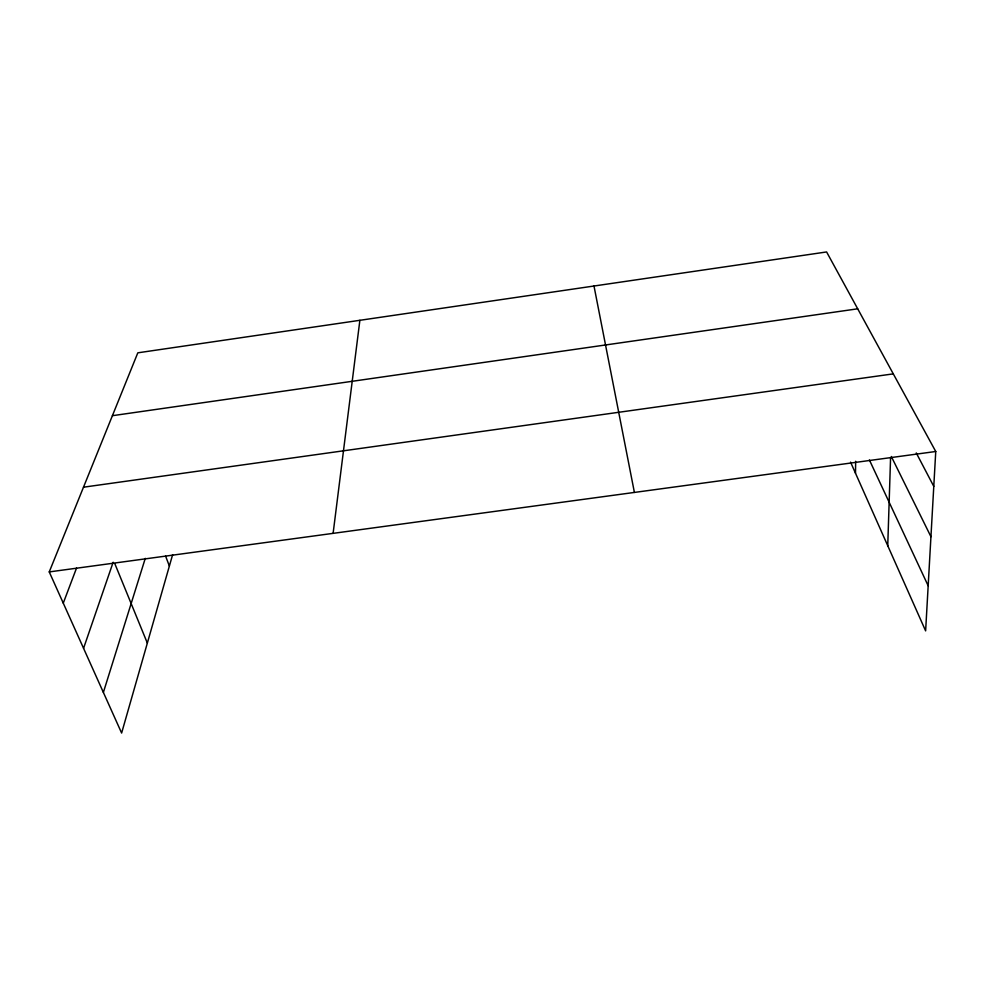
<?xml version="1.0" encoding="UTF-8"?>
<svg xmlns="http://www.w3.org/2000/svg" width="985" height="985" viewBox="0 0 985 985"><rect width="100%" height="100%" fill="white"/><g stroke="black" fill="none" stroke-linecap="round" stroke-linejoin="round"><path stroke-width="1.48" d="M855.497 473.231L855.657 461.275M887.744 545.727L890.563 458.197M172.621 554.69L121.623 733.049L49.25 571.916L137.814 352.827L826.6 251.951L935.75 451.499L925.629 630.88L850.56 462.125M333.115 533.353L359.87 320.31M103.376 692.418L145.275 558.36M83.565 648.302L113.152 562.238M63.274 603.128L76.522 568.111M112.401 415.695L857.701 308.81M83.503 487.193L893.284 373.869M49.25 571.916L935.75 451.499M916.259 452.94L933.78 486.368M891.326 456.498L930.948 536.726M869.41 459.983L928.178 585.792M114.777 563.555L147.344 643.094M165.603 556.119L169.371 566.055M593.992 286.019L634.402 492.438"/></g></svg>
